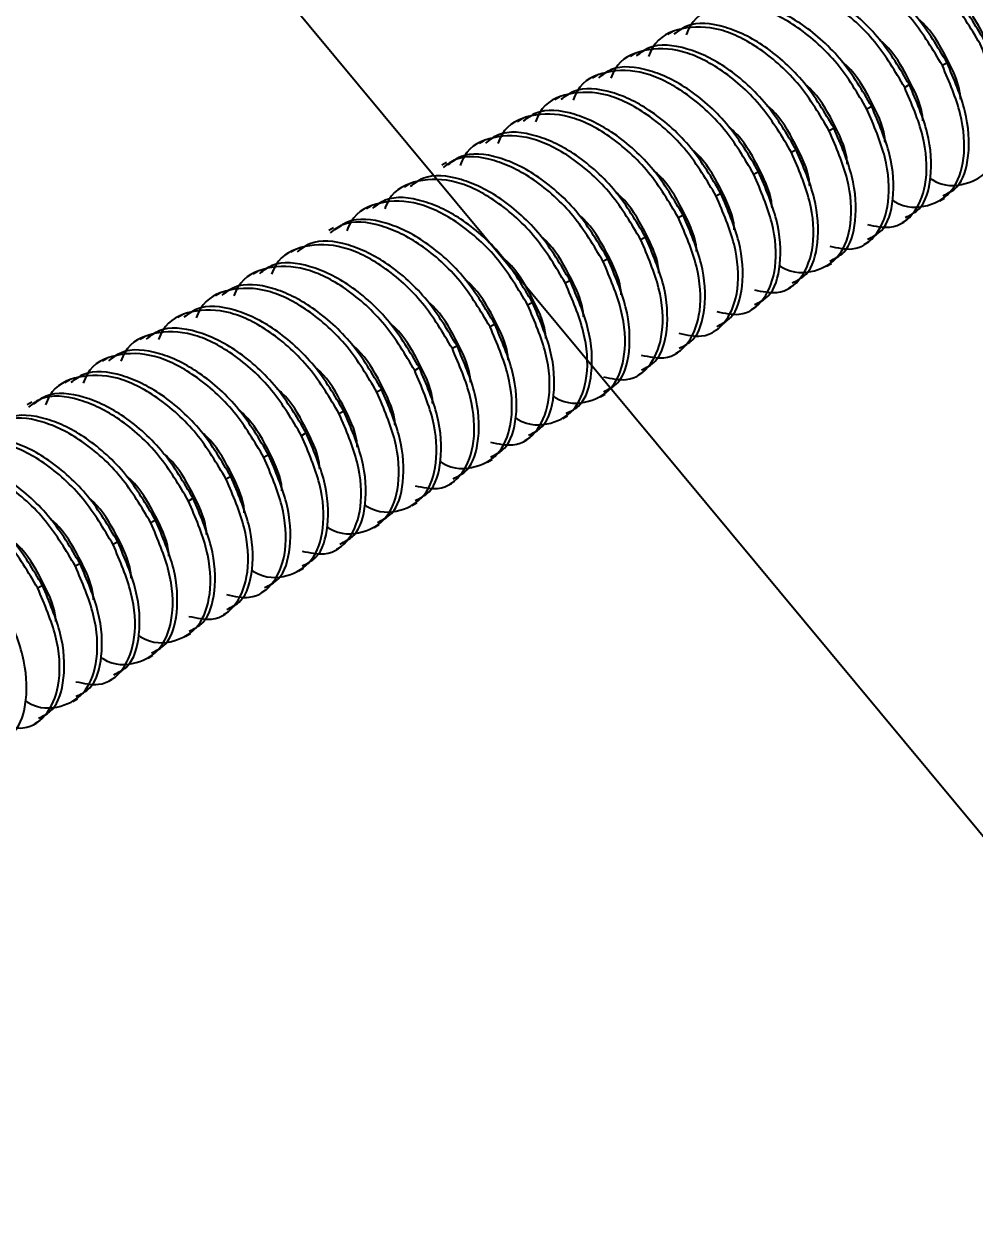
# Model space of a CAD drawing. Extents: x 0 to 10.8, y -12.4 to 0.
# Drawn here: x 3.816 to 4.373, y -7.918 to -7.211 of the extents above; entities that cross this region are included whole.
import ezdxf
from ezdxf import colors
from ezdxf.entities.mleader import LeaderData, LeaderLine
from ezdxf.math import Vec2, Vec3

# ---------------------------------------------------------------- set-up
doc = ezdxf.new("R2010")
doc.units = 0
doc.header["$LTSCALE"] = 0.5
doc.header["$MEASUREMENT"] = 0
doc.layers.add('FAB DWG', color=221, linetype='CONTINUOUS')
doc.layers.add('Hardware', color=242, linetype='CONTINUOUS')
doc.styles.get("Standard").update_dxf_attribs({"font": 'arial.ttf'})

msp = doc.modelspace()

# ---------------------------------------------------------------- linework, layer by layer
at = {"layer": 'Hardware', "linetype": 'Continuous', "lineweight": 25, "transparency": 16777216}
for p, q in [((4.19624, -7.21524), (4.19348, -7.21683)), ((4.17415, -7.22799), (4.17138, -7.22959)), ((4.35715, -7.23339), (4.35439, -7.23499)), ((4.15205, -7.24075), (4.14929, -7.24235)), ((4.33505, -7.24615), (4.33229, -7.24774)), ((4.12995, -7.25351), (4.12719, -7.2551)), ((4.31295, -7.25891), (4.31019, -7.2605)), ((4.10785, -7.26626), (4.10509, -7.26786)), ((4.29086, -7.27166), (4.28809, -7.27326)), ((4.08576, -7.27902), (4.083, -7.28061)), ((4.26876, -7.28442), (4.266, -7.28601)), ((4.06366, -7.29178), (4.0609, -7.29337)), ((4.24666, -7.29717), (4.2439, -7.29877)), ((4.04156, -7.30453), (4.0388, -7.30613)), ((4.22457, -7.30993), (4.2218, -7.31153)), ((4.35281, -7.31422), (4.35558, -7.31262)), ((4.01947, -7.31729), (4.0167, -7.31888)), ((4.20247, -7.32269), (4.19971, -7.32428)), ((3.99737, -7.33005), (3.99461, -7.33164)), ((4.33072, -7.32697), (4.33348, -7.32538)), ((4.18037, -7.33544), (4.17761, -7.33704)), ((3.97527, -7.3428), (3.97251, -7.3444)), ((4.30862, -7.33973), (4.31138, -7.33814)), ((4.15827, -7.3482), (4.15551, -7.34979)), ((4.28652, -7.35249), (4.28929, -7.35089)), ((3.95318, -7.35556), (3.95041, -7.35715)), ((4.13618, -7.36096), (4.13342, -7.36255)), ((4.26443, -7.36524), (4.26719, -7.36365)), ((3.93108, -7.36831), (3.92832, -7.36991)), ((4.11408, -7.37371), (4.11132, -7.37531)), ((4.24233, -7.378), (4.24509, -7.37641)), ((3.90898, -7.38107), (3.90622, -7.38267)), ((4.09198, -7.38647), (4.08922, -7.38806)), ((3.88688, -7.39383), (3.88412, -7.39542)), ((4.22023, -7.39076), (4.22299, -7.38916)), ((4.06989, -7.39923), (4.06712, -7.40082)), ((3.86479, -7.40658), (3.86202, -7.40818)), ((4.19813, -7.40351), (4.2009, -7.40192)), ((4.04779, -7.41198), (4.04503, -7.41358)), ((4.17604, -7.41627), (4.1788, -7.41467)), ((3.84269, -7.41934), (3.83993, -7.42093)), ((4.02569, -7.42474), (4.02293, -7.42633)), ((4.15394, -7.42903), (4.1567, -7.42743)), ((3.82059, -7.4321), (3.81783, -7.43369)), ((4.00359, -7.4375), (4.00083, -7.43909)), ((4.13184, -7.44178), (4.13461, -7.44019)), ((3.9815, -7.45025), (3.97874, -7.45185)), ((4.10975, -7.45454), (4.11251, -7.45294)), ((3.9594, -7.46301), (3.95664, -7.4646)), ((4.08765, -7.46729), (4.09041, -7.4657)), ((3.9373, -7.47576), (3.93454, -7.47736)), ((4.06555, -7.48005), (4.06831, -7.47846)), ((3.91521, -7.48852), (3.91244, -7.49012)), ((4.04346, -7.49281), (4.04622, -7.49121)), ((3.89311, -7.50128), (3.89035, -7.50287)), ((4.02136, -7.50556), (4.02412, -7.50397)), ((3.87101, -7.51403), (3.86825, -7.51563)), ((3.99926, -7.51832), (4.00202, -7.51673)), ((3.84892, -7.52679), (3.84615, -7.52838)), ((3.97716, -7.53108), (3.97993, -7.52948)), ((3.82682, -7.53955), (3.82406, -7.54114)), ((3.95507, -7.54383), (3.95783, -7.54224)), ((3.93297, -7.55659), (3.93573, -7.55499)), ((3.91087, -7.56935), (3.91363, -7.56775)), ((3.88878, -7.5821), (3.89154, -7.58051)), ((3.86668, -7.59486), (3.86944, -7.59326)), ((3.84458, -7.60761), (3.84734, -7.60602)), ((3.82248, -7.62037), (3.82525, -7.61878))]:
    msp.add_line(p, q, dxfattribs=at)
for points, knots in [([(4.37925, -7.22064), (4.37378, -7.21144), (4.36271, -7.19282), (4.3391, -7.17153), (4.31503, -7.15992), (4.29569, -7.15785), (4.28783, -7.16377), (4.28544, -7.16557)], [0, 0, 0, 0, 0.223495, 0.452871, 0.673155, 0.900537, 1, 1, 1, 1]), ([(4.37648, -7.22223), (4.37101, -7.21303), (4.35992, -7.19438), (4.33643, -7.17326), (4.31193, -7.16102), (4.2897, -7.16088), (4.27501, -7.16776), (4.27128, -7.17678), (4.27051, -7.17864)], [0, 0, 0, 0, 0.188232, 0.381419, 0.566947, 0.758453, 0.94996, 1, 1, 1, 1]), ([(4.35439, -7.23499), (4.34891, -7.22578), (4.33783, -7.20713), (4.31434, -7.18602), (4.28983, -7.17378), (4.2676, -7.17364), (4.25291, -7.18052), (4.24918, -7.18953), (4.24841, -7.1914)], [0, 0, 0, 0, 0.188232, 0.381419, 0.566947, 0.758453, 0.94996, 1, 1, 1, 1]), ([(4.35715, -7.23339), (4.35168, -7.2242), (4.34061, -7.20557), (4.31701, -7.18429), (4.29293, -7.17268), (4.27359, -7.17061), (4.26574, -7.17653), (4.26335, -7.17833)], [0, 0, 0, 0, 0.223495, 0.452872, 0.673155, 0.900538, 1, 1, 1, 1]), ([(4.33229, -7.24774), (4.32682, -7.23854), (4.31573, -7.21989), (4.29224, -7.19878), (4.26774, -7.18653), (4.2455, -7.1864), (4.23082, -7.19327), (4.22709, -7.20229), (4.22631, -7.20416)], [0, 0, 0, 0, 0.188232, 0.381419, 0.566947, 0.758453, 0.94996, 1, 1, 1, 1]), ([(4.33505, -7.24615), (4.32959, -7.23696), (4.31851, -7.21833), (4.29491, -7.19705), (4.27083, -7.18543), (4.25149, -7.18337), (4.24364, -7.18928), (4.24125, -7.19108)], [0, 0, 0, 0, 0.223495, 0.452872, 0.673155, 0.900538, 1, 1, 1, 1]), ([(4.3871, -7.24183), (4.38701, -7.24057), (4.3865, -7.23307), (4.37891, -7.21692), (4.36981, -7.20127), (4.36297, -7.19539), (4.36194, -7.1945)], [0, 0, 0, 0, 0.085019, 0.505219, 0.925416, 1, 1, 1, 1]), ([(4.31019, -7.2605), (4.30472, -7.2513), (4.29363, -7.23265), (4.27014, -7.21153), (4.24564, -7.19929), (4.2234, -7.19915), (4.20872, -7.20603), (4.20499, -7.21504), (4.20422, -7.21691)], [0, 0, 0, 0, 0.188232, 0.381419, 0.566947, 0.758453, 0.94996, 1, 1, 1, 1]), ([(4.31295, -7.25891), (4.30749, -7.24971), (4.29642, -7.23109), (4.27281, -7.2098), (4.24873, -7.19819), (4.2294, -7.19612), (4.22154, -7.20204), (4.21915, -7.20384)], [0, 0, 0, 0, 0.223495, 0.452871, 0.673155, 0.900537, 1, 1, 1, 1]), ([(4.29086, -7.27166), (4.28539, -7.26247), (4.27432, -7.24384), (4.25072, -7.22256), (4.22664, -7.21095), (4.2073, -7.20888), (4.19944, -7.2148), (4.19705, -7.2166)], [0, 0, 0, 0, 0.223495, 0.452872, 0.673155, 0.900538, 1, 1, 1, 1]), ([(4.365, -7.25459), (4.36491, -7.25333), (4.3644, -7.24583), (4.35681, -7.22967), (4.34772, -7.21403), (4.34088, -7.20815), (4.33985, -7.20726)], [0, 0, 0, 0, 0.085019, 0.505219, 0.925416, 1, 1, 1, 1]), ([(4.28809, -7.27326), (4.28262, -7.26405), (4.27153, -7.2454), (4.24805, -7.22429), (4.22354, -7.21205), (4.20131, -7.21191), (4.18662, -7.21878), (4.18289, -7.2278), (4.18212, -7.22967)], [0, 0, 0, 0, 0.188232, 0.381419, 0.566947, 0.758453, 0.94996, 1, 1, 1, 1]), ([(4.26876, -7.28442), (4.2633, -7.27523), (4.25222, -7.2566), (4.22862, -7.23532), (4.20454, -7.2237), (4.1852, -7.22164), (4.17735, -7.22755), (4.17496, -7.22935)], [0, 0, 0, 0, 0.223495, 0.452872, 0.673155, 0.900538, 1, 1, 1, 1]), ([(4.3429, -7.26734), (4.34282, -7.26608), (4.3423, -7.25858), (4.33472, -7.24243), (4.32562, -7.22679), (4.31878, -7.2209), (4.31775, -7.22002)], [0, 0, 0, 0, 0.085019, 0.505219, 0.925416, 1, 1, 1, 1]), ([(4.34719, -7.30111), (4.34757, -7.30135), (4.35513, -7.30613), (4.36866, -7.30535), (4.38332, -7.29693), (4.39036, -7.27727), (4.38878, -7.25108), (4.38055, -7.23176), (4.37648, -7.22223)], [0, 0, 0, 0, 0.010571, 0.210034, 0.409497, 0.602734, 0.803946, 1, 1, 1, 1]), ([(4.266, -7.28601), (4.26053, -7.27681), (4.24944, -7.25816), (4.22595, -7.23705), (4.20144, -7.2248), (4.17921, -7.22466), (4.16452, -7.23154), (4.16079, -7.24056), (4.16002, -7.24243)], [0, 0, 0, 0, 0.188232, 0.381419, 0.566947, 0.758453, 0.94996, 1, 1, 1, 1]), ([(4.2439, -7.29877), (4.23843, -7.28957), (4.22734, -7.27092), (4.20385, -7.2498), (4.17935, -7.23756), (4.15711, -7.23742), (4.14243, -7.2443), (4.1387, -7.25331), (4.13792, -7.25518)], [0, 0, 0, 0, 0.188232, 0.381419, 0.566947, 0.758453, 0.94996, 1, 1, 1, 1]), ([(4.24666, -7.29717), (4.2412, -7.28798), (4.23012, -7.26936), (4.20652, -7.24807), (4.18244, -7.23646), (4.16311, -7.23439), (4.15525, -7.24031), (4.15286, -7.24211)], [0, 0, 0, 0, 0.223495, 0.452871, 0.673155, 0.900537, 1, 1, 1, 1]), ([(4.32081, -7.2801), (4.32072, -7.27884), (4.32021, -7.27134), (4.31262, -7.25519), (4.30352, -7.23954), (4.29668, -7.23366), (4.29565, -7.23277)], [0, 0, 0, 0, 0.085019, 0.505219, 0.925416, 1, 1, 1, 1]), ([(4.32509, -7.31387), (4.32547, -7.31411), (4.33304, -7.31888), (4.34656, -7.31811), (4.36122, -7.30969), (4.36826, -7.29003), (4.36668, -7.26384), (4.35845, -7.24452), (4.35439, -7.23499)], [0, 0, 0, 0, 0.010571, 0.210034, 0.409497, 0.602734, 0.803946, 1, 1, 1, 1]), ([(4.35477, -7.31126), (4.35767, -7.30985), (4.36556, -7.30601), (4.37084, -7.28816), (4.36949, -7.26231), (4.36123, -7.24295), (4.35715, -7.23339)], [0, 0, 0, 0, 0.1596846, 0.4346705, 0.7210048, 1, 1, 1, 1]), ([(4.29871, -7.29286), (4.29862, -7.29159), (4.29811, -7.2841), (4.29052, -7.26794), (4.28143, -7.2523), (4.27459, -7.24642), (4.27355, -7.24553)], [0, 0, 0, 0, 0.085019, 0.505219, 0.925416, 1, 1, 1, 1]), ([(4.2218, -7.31153), (4.21633, -7.30232), (4.20524, -7.28367), (4.18175, -7.26256), (4.15725, -7.25031), (4.13502, -7.25018), (4.12033, -7.25705), (4.1166, -7.26607), (4.11583, -7.26794)], [0, 0, 0, 0, 0.188232, 0.381419, 0.566947, 0.758453, 0.94996, 1, 1, 1, 1]), ([(4.22457, -7.30993), (4.2191, -7.30074), (4.20803, -7.28211), (4.18442, -7.26083), (4.16035, -7.24921), (4.14101, -7.24715), (4.13315, -7.25307), (4.13076, -7.25487)], [0, 0, 0, 0, 0.223495, 0.452872, 0.673155, 0.900538, 1, 1, 1, 1]), ([(4.31046, -7.32808), (4.31503, -7.32906), (4.32637, -7.33148), (4.33903, -7.32199), (4.34619, -7.30291), (4.34458, -7.27656), (4.33635, -7.25727), (4.33229, -7.24774)], [0, 0, 0, 0, 0.145788, 0.361473, 0.570426, 0.788001, 1, 1, 1, 1]), ([(4.33267, -7.32402), (4.33557, -7.32261), (4.34346, -7.31876), (4.34874, -7.30092), (4.34739, -7.27507), (4.33913, -7.2557), (4.33505, -7.24615)], [0, 0, 0, 0, 0.1596846, 0.4346705, 0.7210048, 1, 1, 1, 1]), ([(4.27661, -7.30561), (4.27653, -7.30435), (4.27601, -7.29685), (4.26842, -7.2807), (4.25933, -7.26506), (4.25249, -7.25917), (4.25146, -7.25829)], [0, 0, 0, 0, 0.085019, 0.505219, 0.925416, 1, 1, 1, 1]), ([(4.31057, -7.33678), (4.31347, -7.33536), (4.32136, -7.33152), (4.32664, -7.31367), (4.32529, -7.28782), (4.31703, -7.26846), (4.31295, -7.25891)], [0, 0, 0, 0, 0.159684, 0.434671, 0.721005, 1, 1, 1, 1]), ([(4.19971, -7.32428), (4.19423, -7.31508), (4.18315, -7.29643), (4.15966, -7.27532), (4.13515, -7.26307), (4.11292, -7.26293), (4.09823, -7.26981), (4.0945, -7.27883), (4.09373, -7.28069)], [0, 0, 0, 0, 0.188232, 0.381419, 0.566947, 0.758453, 0.94996, 1, 1, 1, 1]), ([(4.20247, -7.32269), (4.197, -7.3135), (4.18593, -7.29487), (4.16233, -7.27358), (4.13825, -7.26197), (4.11891, -7.2599), (4.11106, -7.26582), (4.10867, -7.26762)], [0, 0, 0, 0, 0.223495, 0.452872, 0.673155, 0.900538, 1, 1, 1, 1]), ([(4.28836, -7.34084), (4.29293, -7.34181), (4.30427, -7.34423), (4.31693, -7.33474), (4.32409, -7.31567), (4.32248, -7.28932), (4.31425, -7.27002), (4.31019, -7.2605)], [0, 0, 0, 0, 0.145788, 0.361473, 0.570426, 0.788001, 1, 1, 1, 1]), ([(4.18037, -7.33544), (4.17491, -7.32625), (4.16383, -7.30762), (4.14023, -7.28634), (4.11615, -7.27473), (4.09681, -7.27266), (4.08896, -7.27858), (4.08657, -7.28038)], [0, 0, 0, 0, 0.223495, 0.452871, 0.673155, 0.900537, 1, 1, 1, 1]), ([(4.25451, -7.31837), (4.25443, -7.31711), (4.25391, -7.30961), (4.24633, -7.29346), (4.23723, -7.27781), (4.23039, -7.27193), (4.22936, -7.27104)], [0, 0, 0, 0, 0.085019, 0.505219, 0.925416, 1, 1, 1, 1]), ([(4.2588, -7.35214), (4.25918, -7.35238), (4.26675, -7.35715), (4.28027, -7.35638), (4.29493, -7.34796), (4.30197, -7.3283), (4.30039, -7.30211), (4.29216, -7.28279), (4.28809, -7.27326)], [0, 0, 0, 0, 0.010571, 0.210034, 0.409497, 0.602734, 0.803946, 1, 1, 1, 1]), ([(4.28848, -7.34953), (4.29137, -7.34812), (4.29927, -7.34427), (4.30455, -7.32643), (4.3032, -7.30058), (4.29493, -7.28122), (4.29086, -7.27166)], [0, 0, 0, 0, 0.1596846, 0.4346705, 0.7210048, 1, 1, 1, 1]), ([(4.17761, -7.33704), (4.17214, -7.32783), (4.16105, -7.30919), (4.13756, -7.28807), (4.11306, -7.27583), (4.09082, -7.27569), (4.07614, -7.28257), (4.07241, -7.29158), (4.07163, -7.29345)], [0, 0, 0, 0, 0.188232, 0.381419, 0.566947, 0.758453, 0.94996, 1, 1, 1, 1]), ([(4.15551, -7.34979), (4.15005, -7.3406), (4.13897, -7.32198), (4.11537, -7.30069), (4.09129, -7.28908), (4.07195, -7.28701), (4.0641, -7.29293), (4.06171, -7.29473)], [0, 0, 0, 0, 0.223495, 0.452871, 0.673155, 0.900537, 1, 1, 1, 1]), ([(4.15827, -7.3482), (4.15281, -7.33901), (4.14174, -7.32038), (4.11813, -7.2991), (4.09406, -7.28748), (4.07472, -7.28542), (4.06686, -7.29133), (4.06447, -7.29314)], [0, 0, 0, 0, 0.223495, 0.452872, 0.673155, 0.900538, 1, 1, 1, 1]), ([(4.23242, -7.33113), (4.23233, -7.32986), (4.23182, -7.32236), (4.22423, -7.30621), (4.21513, -7.29057), (4.20829, -7.28469), (4.20726, -7.2838)], [0, 0, 0, 0, 0.085019, 0.505219, 0.925416, 1, 1, 1, 1]), ([(4.24417, -7.36635), (4.24874, -7.36733), (4.26008, -7.36975), (4.27274, -7.36026), (4.2799, -7.34118), (4.27829, -7.31483), (4.27006, -7.29554), (4.266, -7.28601)], [0, 0, 0, 0, 0.145788, 0.361473, 0.570426, 0.788001, 1, 1, 1, 1]), ([(4.26638, -7.36229), (4.26928, -7.36088), (4.27717, -7.35703), (4.28245, -7.33919), (4.2811, -7.31333), (4.27284, -7.29397), (4.26876, -7.28442)], [0, 0, 0, 0, 0.1596846, 0.4346705, 0.7210048, 1, 1, 1, 1]), ([(4.13342, -7.36255), (4.12794, -7.35335), (4.11685, -7.3347), (4.09337, -7.31358), (4.06886, -7.30134), (4.04663, -7.3012), (4.03194, -7.30808), (4.02821, -7.3171), (4.02744, -7.31896)], [0, 0, 0, 0, 0.188232, 0.381419, 0.566947, 0.758453, 0.94996, 1, 1, 1, 1]), ([(4.13618, -7.36096), (4.13071, -7.35176), (4.11964, -7.33314), (4.09604, -7.31185), (4.07196, -7.30024), (4.05262, -7.29817), (4.04476, -7.30409), (4.04237, -7.30589)], [0, 0, 0, 0, 0.223495, 0.452872, 0.673155, 0.900538, 1, 1, 1, 1]), ([(4.21032, -7.34388), (4.21023, -7.34262), (4.20972, -7.33512), (4.20213, -7.31897), (4.19304, -7.30332), (4.1862, -7.29744), (4.18517, -7.29656)], [0, 0, 0, 0, 0.085019, 0.505219, 0.925416, 1, 1, 1, 1]), ([(4.22207, -7.37911), (4.22664, -7.38008), (4.23798, -7.3825), (4.25064, -7.37301), (4.2578, -7.35393), (4.25619, -7.32759), (4.24796, -7.30829), (4.2439, -7.29877)], [0, 0, 0, 0, 0.145788, 0.361473, 0.570426, 0.788001, 1, 1, 1, 1]), ([(4.24428, -7.37505), (4.24718, -7.37363), (4.25507, -7.36979), (4.26035, -7.35194), (4.259, -7.32609), (4.25074, -7.30673), (4.24666, -7.29717)], [0, 0, 0, 0, 0.159684, 0.434671, 0.721005, 1, 1, 1, 1]), ([(4.18822, -7.35664), (4.18814, -7.35538), (4.18762, -7.34788), (4.18004, -7.33172), (4.17094, -7.31608), (4.1641, -7.3102), (4.16307, -7.30931)], [0, 0, 0, 0, 0.085019, 0.505219, 0.925416, 1, 1, 1, 1]), ([(4.11132, -7.37531), (4.10585, -7.3661), (4.09476, -7.34745), (4.07127, -7.32634), (4.04677, -7.3141), (4.02453, -7.31396), (4.00985, -7.32084), (4.00611, -7.32985), (4.00534, -7.33172)], [0, 0, 0, 0, 0.188232, 0.381419, 0.566947, 0.758453, 0.94996, 1, 1, 1, 1]), ([(4.11408, -7.37371), (4.10862, -7.36452), (4.09754, -7.34589), (4.07394, -7.32461), (4.04986, -7.313), (4.03052, -7.31093), (4.02267, -7.31685), (4.02028, -7.31865)], [0, 0, 0, 0, 0.223495, 0.452871, 0.673155, 0.900537, 1, 1, 1, 1]), ([(4.19997, -7.39186), (4.20455, -7.39284), (4.21588, -7.39526), (4.22855, -7.38577), (4.2357, -7.36669), (4.23409, -7.34034), (4.22586, -7.32105), (4.2218, -7.31153)], [0, 0, 0, 0, 0.145789, 0.361473, 0.570426, 0.788001, 1, 1, 1, 1]), ([(4.22218, -7.3878), (4.22508, -7.38639), (4.23297, -7.38254), (4.23826, -7.3647), (4.23691, -7.33885), (4.22864, -7.31949), (4.22457, -7.30993)], [0, 0, 0, 0, 0.1596846, 0.4346705, 0.7210048, 1, 1, 1, 1]), ([(4.16613, -7.36939), (4.16604, -7.36813), (4.16553, -7.36063), (4.15794, -7.34448), (4.14884, -7.32884), (4.142, -7.32296), (4.14097, -7.32207)], [0, 0, 0, 0, 0.085019, 0.505219, 0.925416, 1, 1, 1, 1]), ([(4.20009, -7.40056), (4.20299, -7.39915), (4.21088, -7.3953), (4.21616, -7.37746), (4.21481, -7.3516), (4.20655, -7.33224), (4.20247, -7.32269)], [0, 0, 0, 0, 0.1596846, 0.4346705, 0.7210048, 1, 1, 1, 1]), ([(4.08922, -7.38806), (4.08376, -7.37887), (4.07268, -7.36024), (4.04908, -7.33896), (4.025, -7.32735), (4.00566, -7.32528), (3.99781, -7.3312), (3.99542, -7.333)], [0, 0, 0, 0, 0.223495, 0.452871, 0.673155, 0.900537, 1, 1, 1, 1]), ([(4.09198, -7.38647), (4.08652, -7.37728), (4.07545, -7.35865), (4.05184, -7.33737), (4.02776, -7.32575), (4.00843, -7.32369), (4.00057, -7.3296), (3.99818, -7.3314)], [0, 0, 0, 0, 0.223495, 0.452872, 0.673155, 0.900538, 1, 1, 1, 1]), ([(4.17787, -7.40462), (4.18245, -7.40559), (4.19379, -7.40801), (4.20645, -7.39853), (4.21361, -7.37945), (4.212, -7.3531), (4.20377, -7.3338), (4.19971, -7.32428)], [0, 0, 0, 0, 0.145788, 0.361473, 0.570426, 0.788001, 1, 1, 1, 1]), ([(4.06989, -7.39923), (4.06442, -7.39003), (4.05335, -7.37141), (4.02974, -7.35012), (4.00567, -7.33851), (3.98633, -7.33644), (3.97847, -7.34236), (3.97608, -7.34416)], [0, 0, 0, 0, 0.223495, 0.452872, 0.673155, 0.900538, 1, 1, 1, 1]), ([(4.14403, -7.38215), (4.14394, -7.38089), (4.14343, -7.37339), (4.13584, -7.35724), (4.12675, -7.34159), (4.11991, -7.33571), (4.11888, -7.33483)], [0, 0, 0, 0, 0.085019, 0.505219, 0.925416, 1, 1, 1, 1]), ([(4.15578, -7.41737), (4.16035, -7.41835), (4.17169, -7.42077), (4.18435, -7.41128), (4.19151, -7.3922), (4.1899, -7.36586), (4.18167, -7.34656), (4.17761, -7.33704)], [0, 0, 0, 0, 0.145788, 0.361473, 0.570426, 0.788001, 1, 1, 1, 1]), ([(4.17799, -7.41332), (4.18089, -7.4119), (4.18878, -7.40806), (4.19406, -7.39021), (4.19271, -7.36436), (4.18445, -7.345), (4.18037, -7.33544)], [0, 0, 0, 0, 0.159684, 0.434671, 0.721005, 1, 1, 1, 1]), ([(4.06712, -7.40082), (4.06165, -7.39162), (4.05056, -7.37297), (4.02707, -7.35185), (4.00257, -7.33961), (3.98034, -7.33947), (3.96565, -7.34635), (3.96192, -7.35536), (3.96115, -7.35723)], [0, 0, 0, 0, 0.188232, 0.381419, 0.566947, 0.758453, 0.94996, 1, 1, 1, 1]), ([(4.04779, -7.41198), (4.04232, -7.40279), (4.03125, -7.38416), (4.00765, -7.36288), (3.98357, -7.35127), (3.96423, -7.3492), (3.95638, -7.35512), (3.95399, -7.35692)], [0, 0, 0, 0, 0.223495, 0.452871, 0.673155, 0.900537, 1, 1, 1, 1]), ([(4.12193, -7.39491), (4.12185, -7.39365), (4.12133, -7.38615), (4.11374, -7.36999), (4.10465, -7.35435), (4.09781, -7.34847), (4.09678, -7.34758)], [0, 0, 0, 0, 0.085019, 0.505219, 0.925416, 1, 1, 1, 1]), ([(4.12622, -7.42868), (4.1266, -7.42892), (4.13416, -7.43369), (4.14769, -7.43292), (4.16235, -7.4245), (4.16939, -7.40483), (4.16781, -7.37864), (4.15957, -7.35933), (4.15551, -7.34979)], [0, 0, 0, 0, 0.010571, 0.210034, 0.409497, 0.602734, 0.803946, 1, 1, 1, 1]), ([(4.15589, -7.42607), (4.15879, -7.42466), (4.16668, -7.42081), (4.17196, -7.40297), (4.17061, -7.37712), (4.16235, -7.35776), (4.15827, -7.3482)], [0, 0, 0, 0, 0.1596846, 0.4346705, 0.7210048, 1, 1, 1, 1]), ([(4.04503, -7.41358), (4.03955, -7.40437), (4.02847, -7.38572), (4.00498, -7.36461), (3.98047, -7.35237), (3.95824, -7.35223), (3.94355, -7.3591), (3.93982, -7.36812), (3.93905, -7.36999)], [0, 0, 0, 0, 0.188232, 0.381419, 0.566947, 0.758453, 0.94996, 1, 1, 1, 1]), ([(4.02293, -7.42633), (4.01746, -7.41713), (4.00637, -7.39848), (3.98288, -7.37737), (3.95838, -7.36512), (3.93614, -7.36498), (3.92146, -7.37186), (3.91773, -7.38088), (3.91695, -7.38275)], [0, 0, 0, 0, 0.188232, 0.381419, 0.566947, 0.758453, 0.94996, 1, 1, 1, 1]), ([(4.02569, -7.42474), (4.02023, -7.41555), (4.00915, -7.39692), (3.98555, -7.37564), (3.96147, -7.36402), (3.94213, -7.36196), (3.93428, -7.36787), (3.93189, -7.36967)], [0, 0, 0, 0, 0.223495, 0.452872, 0.673155, 0.900538, 1, 1, 1, 1]), ([(4.09984, -7.40766), (4.09975, -7.4064), (4.09923, -7.3989), (4.09165, -7.38275), (4.08255, -7.36711), (4.07571, -7.36122), (4.07468, -7.36034)], [0, 0, 0, 0, 0.085019, 0.505219, 0.925416, 1, 1, 1, 1]), ([(4.10412, -7.44143), (4.1045, -7.44167), (4.11206, -7.44645), (4.12559, -7.44567), (4.14025, -7.43725), (4.14729, -7.41759), (4.14571, -7.3914), (4.13748, -7.37208), (4.13342, -7.36255)], [0, 0, 0, 0, 0.010571, 0.210034, 0.409497, 0.602734, 0.803946, 1, 1, 1, 1]), ([(4.1338, -7.43883), (4.13669, -7.43742), (4.14459, -7.43357), (4.14987, -7.41573), (4.14852, -7.38987), (4.14025, -7.37051), (4.13618, -7.36096)], [0, 0, 0, 0, 0.1596846, 0.4346705, 0.7210048, 1, 1, 1, 1]), ([(4.07774, -7.42042), (4.07765, -7.41916), (4.07714, -7.41166), (4.06955, -7.39551), (4.06045, -7.37986), (4.05361, -7.37398), (4.05258, -7.37309)], [0, 0, 0, 0, 0.085019, 0.505219, 0.925416, 1, 1, 1, 1]), ([(4.00083, -7.43909), (3.99536, -7.42989), (3.98427, -7.41124), (3.96078, -7.39012), (3.93628, -7.37788), (3.91405, -7.37774), (3.89936, -7.38462), (3.89563, -7.39363), (3.89486, -7.3955)], [0, 0, 0, 0, 0.188232, 0.381419, 0.566947, 0.758453, 0.94996, 1, 1, 1, 1]), ([(4.00359, -7.4375), (3.99813, -7.4283), (3.98706, -7.40968), (3.96345, -7.38839), (3.93938, -7.37678), (3.92004, -7.37471), (3.91218, -7.38063), (3.90979, -7.38243)], [0, 0, 0, 0, 0.223495, 0.452872, 0.673155, 0.900538, 1, 1, 1, 1]), ([(4.08949, -7.45564), (4.09406, -7.45662), (4.1054, -7.45904), (4.11806, -7.44955), (4.12522, -7.43047), (4.12361, -7.40413), (4.11538, -7.38483), (4.11132, -7.37531)], [0, 0, 0, 0, 0.145788, 0.361473, 0.570426, 0.788001, 1, 1, 1, 1]), ([(4.1117, -7.45158), (4.1146, -7.45017), (4.12249, -7.44633), (4.12777, -7.42848), (4.12642, -7.40263), (4.11816, -7.38327), (4.11408, -7.37371)], [0, 0, 0, 0, 0.159684, 0.434671, 0.721005, 1, 1, 1, 1]), ([(4.05564, -7.43318), (4.05555, -7.43191), (4.05504, -7.42442), (4.04745, -7.40826), (4.03836, -7.39262), (4.03152, -7.38674), (4.03049, -7.38585)], [0, 0, 0, 0, 0.085019, 0.505219, 0.925416, 1, 1, 1, 1]), ([(4.0896, -7.46434), (4.0925, -7.46293), (4.10039, -7.45908), (4.10567, -7.44124), (4.10432, -7.41539), (4.09606, -7.39602), (4.09198, -7.38647)], [0, 0, 0, 0, 0.1596846, 0.4346705, 0.7210048, 1, 1, 1, 1]), ([(3.97874, -7.45185), (3.97326, -7.44264), (3.96217, -7.42399), (3.93869, -7.40288), (3.91418, -7.39063), (3.89195, -7.3905), (3.87726, -7.39737), (3.87353, -7.40639), (3.87276, -7.40826)], [0, 0, 0, 0, 0.188232, 0.381419, 0.566947, 0.758453, 0.94996, 1, 1, 1, 1]), ([(3.9815, -7.45025), (3.97603, -7.44106), (3.96496, -7.42243), (3.94136, -7.40115), (3.91728, -7.38954), (3.89794, -7.38747), (3.89008, -7.39339), (3.88769, -7.39519)], [0, 0, 0, 0, 0.223495, 0.452871, 0.673155, 0.900537, 1, 1, 1, 1]), ([(4.05993, -7.46695), (4.06031, -7.46719), (4.06787, -7.47196), (4.08139, -7.47119), (4.09605, -7.46277), (4.10309, -7.4431), (4.10152, -7.41691), (4.09328, -7.3976), (4.08922, -7.38806)], [0, 0, 0, 0, 0.010571, 0.210034, 0.409497, 0.602734, 0.803946, 1, 1, 1, 1]), ([(3.9594, -7.46301), (3.95394, -7.45382), (3.94286, -7.43519), (3.91926, -7.4139), (3.89518, -7.40229), (3.87584, -7.40022), (3.86799, -7.40614), (3.8656, -7.40794)], [0, 0, 0, 0, 0.223495, 0.452872, 0.673155, 0.900538, 1, 1, 1, 1]), ([(4.03354, -7.44593), (4.03346, -7.44467), (4.03294, -7.43717), (4.02536, -7.42102), (4.01626, -7.40538), (4.00942, -7.39949), (4.00839, -7.39861)], [0, 0, 0, 0, 0.085019, 0.505219, 0.925416, 1, 1, 1, 1]), ([(4.04529, -7.48116), (4.04987, -7.48213), (4.06121, -7.48455), (4.07386, -7.47506), (4.08102, -7.45599), (4.07941, -7.42964), (4.07118, -7.41034), (4.06712, -7.40082)], [0, 0, 0, 0, 0.145788, 0.361473, 0.570426, 0.788001, 1, 1, 1, 1]), ([(4.0675, -7.4771), (4.0704, -7.47568), (4.07829, -7.47184), (4.08358, -7.45399), (4.08223, -7.42814), (4.07396, -7.40878), (4.06989, -7.39923)], [0, 0, 0, 0, 0.1596846, 0.4346705, 0.7210048, 1, 1, 1, 1]), ([(3.95664, -7.4646), (3.95117, -7.4554), (3.94008, -7.43675), (3.91659, -7.41564), (3.89209, -7.40339), (3.86985, -7.40325), (3.85517, -7.41013), (3.85144, -7.41915), (3.85066, -7.42101)], [0, 0, 0, 0, 0.188232, 0.381419, 0.566947, 0.758453, 0.94996, 1, 1, 1, 1]), ([(3.9373, -7.47576), (3.93184, -7.46657), (3.92077, -7.44794), (3.89716, -7.42666), (3.87308, -7.41505), (3.85375, -7.41298), (3.84589, -7.4189), (3.8435, -7.4207)], [0, 0, 0, 0, 0.223495, 0.452872, 0.673155, 0.900538, 1, 1, 1, 1]), ([(4.01145, -7.45869), (4.01136, -7.45743), (4.01085, -7.44993), (4.00326, -7.43378), (3.99416, -7.41813), (3.98732, -7.41225), (3.98629, -7.41136)], [0, 0, 0, 0, 0.085019, 0.505219, 0.925416, 1, 1, 1, 1]), ([(4.01573, -7.49246), (4.01612, -7.4927), (4.02368, -7.49747), (4.0372, -7.4967), (4.05186, -7.48828), (4.0589, -7.46862), (4.05732, -7.44243), (4.04909, -7.42311), (4.04503, -7.41358)], [0, 0, 0, 0, 0.010571, 0.210034, 0.409497, 0.602734, 0.803946, 1, 1, 1, 1]), ([(4.04541, -7.48985), (4.04831, -7.48844), (4.0562, -7.48459), (4.06148, -7.46675), (4.06013, -7.4409), (4.05187, -7.42154), (4.04779, -7.41198)], [0, 0, 0, 0, 0.159684, 0.43467, 0.721005, 1, 1, 1, 1]), ([(3.93454, -7.47736), (3.92907, -7.46816), (3.91798, -7.44951), (3.89449, -7.42839), (3.86999, -7.41615), (3.84775, -7.41601), (3.83307, -7.42289), (3.82934, -7.4319), (3.82857, -7.43377)], [0, 0, 0, 0, 0.188232, 0.381419, 0.566947, 0.758453, 0.94996, 1, 1, 1, 1]), ([(3.91244, -7.49012), (3.90698, -7.48092), (3.89591, -7.4623), (3.8723, -7.44101), (3.84823, -7.4294), (3.82889, -7.42733), (3.82103, -7.43325), (3.81864, -7.43505)], [0, 0, 0, 0, 0.223495, 0.452872, 0.673155, 0.900538, 1, 1, 1, 1]), ([(3.91521, -7.48852), (3.90974, -7.47933), (3.89867, -7.4607), (3.87507, -7.43942), (3.85099, -7.4278), (3.83165, -7.42574), (3.82379, -7.43165), (3.8214, -7.43346)], [0, 0, 0, 0, 0.223495, 0.452872, 0.673155, 0.900538, 1, 1, 1, 1]), ([(3.98935, -7.47145), (3.98926, -7.47018), (3.98875, -7.46269), (3.98116, -7.44653), (3.97207, -7.43089), (3.96523, -7.42501), (3.9642, -7.42412)], [0, 0, 0, 0, 0.085019, 0.505219, 0.925416, 1, 1, 1, 1]), ([(3.99364, -7.50522), (3.99402, -7.50546), (4.00158, -7.51023), (4.0151, -7.50946), (4.02976, -7.50103), (4.0368, -7.48137), (4.03522, -7.45518), (4.02699, -7.43587), (4.02293, -7.42633)], [0, 0, 0, 0, 0.010571, 0.210034, 0.409497, 0.602734, 0.803946, 1, 1, 1, 1]), ([(4.02331, -7.50261), (4.02621, -7.5012), (4.0341, -7.49735), (4.03938, -7.47951), (4.03803, -7.45366), (4.02977, -7.43429), (4.02569, -7.42474)], [0, 0, 0, 0, 0.1596846, 0.4346705, 0.7210048, 1, 1, 1, 1]), ([(3.89035, -7.50287), (3.88488, -7.49368), (3.87381, -7.47505), (3.85021, -7.45377), (3.82613, -7.44216), (3.80679, -7.44009), (3.79893, -7.44601), (3.79654, -7.44781)], [0, 0, 0, 0, 0.223495, 0.452871, 0.673155, 0.900537, 1, 1, 1, 1]), ([(3.89311, -7.50128), (3.88764, -7.49208), (3.87657, -7.47346), (3.85297, -7.45217), (3.82889, -7.44056), (3.80955, -7.43849), (3.8017, -7.44441), (3.79931, -7.44621)], [0, 0, 0, 0, 0.223495, 0.452872, 0.673155, 0.900538, 1, 1, 1, 1]), ([(3.96725, -7.4842), (3.96717, -7.48294), (3.96665, -7.47544), (3.95907, -7.45929), (3.94997, -7.44364), (3.94313, -7.43776), (3.9421, -7.43688)], [0, 0, 0, 0, 0.085019, 0.505219, 0.925416, 1, 1, 1, 1]), ([(3.979, -7.51943), (3.98357, -7.5204), (3.99491, -7.52282), (4.00757, -7.51333), (4.01473, -7.49425), (4.01312, -7.46791), (4.00489, -7.44861), (4.00083, -7.43909)], [0, 0, 0, 0, 0.145788, 0.361473, 0.570426, 0.788001, 1, 1, 1, 1]), ([(4.00121, -7.51537), (4.00411, -7.51395), (4.012, -7.51011), (4.01729, -7.49226), (4.01594, -7.46641), (4.00767, -7.44705), (4.00359, -7.4375)], [0, 0, 0, 0, 0.1596846, 0.4346705, 0.7210048, 1, 1, 1, 1]), ([(3.94516, -7.49696), (3.94507, -7.4957), (3.94455, -7.4882), (3.93697, -7.47204), (3.92787, -7.4564), (3.92103, -7.45052), (3.92, -7.44963)], [0, 0, 0, 0, 0.085019, 0.505219, 0.925416, 1, 1, 1, 1]), ([(3.97912, -7.52812), (3.98201, -7.52671), (3.98991, -7.52286), (3.99519, -7.50502), (3.99384, -7.47917), (3.98558, -7.45981), (3.9815, -7.45025)], [0, 0, 0, 0, 0.159684, 0.43467, 0.721005, 1, 1, 1, 1]), ([(3.86825, -7.51563), (3.86279, -7.50644), (3.85171, -7.48781), (3.82811, -7.46652), (3.80403, -7.45491), (3.78469, -7.45284), (3.77684, -7.45876), (3.77445, -7.46056)], [0, 0, 0, 0, 0.223495, 0.452872, 0.673155, 0.900538, 1, 1, 1, 1]), ([(3.87101, -7.51403), (3.86555, -7.50484), (3.85447, -7.48621), (3.83087, -7.46493), (3.80679, -7.45332), (3.78745, -7.45125), (3.7796, -7.45717), (3.77721, -7.45897)], [0, 0, 0, 0, 0.223495, 0.452872, 0.673155, 0.900538, 1, 1, 1, 1]), ([(3.94944, -7.53073), (3.94982, -7.53097), (3.95739, -7.53574), (3.97091, -7.53497), (3.98557, -7.52655), (3.99261, -7.50689), (3.99103, -7.4807), (3.9828, -7.46138), (3.97874, -7.45185)], [0, 0, 0, 0, 0.010571, 0.210034, 0.409497, 0.602734, 0.803946, 1, 1, 1, 1]), ([(3.84892, -7.52679), (3.84345, -7.5176), (3.83238, -7.49897), (3.80877, -7.47769), (3.7847, -7.46607), (3.76536, -7.46401), (3.7575, -7.46992), (3.75511, -7.47172)], [0, 0, 0, 0, 0.223495, 0.452872, 0.673155, 0.900538, 1, 1, 1, 1]), ([(3.92306, -7.50972), (3.92297, -7.50845), (3.92246, -7.50095), (3.91487, -7.4848), (3.90577, -7.46916), (3.89894, -7.46328), (3.8979, -7.46239)], [0, 0, 0, 0, 0.085019, 0.505218, 0.925416, 1, 1, 1, 1]), ([(3.93481, -7.54494), (3.93938, -7.54591), (3.95072, -7.54834), (3.96338, -7.53885), (3.97054, -7.51977), (3.96893, -7.49342), (3.9607, -7.47412), (3.95664, -7.4646)], [0, 0, 0, 0, 0.145789, 0.361473, 0.570426, 0.788001, 1, 1, 1, 1]), ([(3.95702, -7.54088), (3.95992, -7.53947), (3.96781, -7.53562), (3.97309, -7.51778), (3.97174, -7.49192), (3.96348, -7.47256), (3.9594, -7.46301)], [0, 0, 0, 0, 0.1596846, 0.4346705, 0.7210048, 1, 1, 1, 1]), ([(3.84615, -7.52838), (3.84068, -7.51918), (3.82959, -7.50053), (3.8061, -7.47942), (3.7816, -7.46717), (3.75937, -7.46704), (3.74468, -7.47391), (3.74095, -7.48293), (3.74018, -7.4848)], [0, 0, 0, 0, 0.188232, 0.381419, 0.566947, 0.758453, 0.94996, 1, 1, 1, 1]), ([(3.82682, -7.53955), (3.82135, -7.53035), (3.81028, -7.51173), (3.78668, -7.49044), (3.7626, -7.47883), (3.74326, -7.47676), (3.73541, -7.48268), (3.73301, -7.48448)], [0, 0, 0, 0, 0.223495, 0.452872, 0.673155, 0.900538, 1, 1, 1, 1]), ([(3.90096, -7.52247), (3.90087, -7.52121), (3.90036, -7.51371), (3.89277, -7.49756), (3.88368, -7.48191), (3.87684, -7.47603), (3.87581, -7.47515)], [0, 0, 0, 0, 0.085019, 0.505219, 0.925416, 1, 1, 1, 1]), ([(3.91271, -7.55769), (3.91728, -7.55867), (3.92862, -7.56109), (3.94128, -7.5516), (3.94844, -7.53252), (3.94683, -7.50618), (3.9386, -7.48688), (3.93454, -7.47736)], [0, 0, 0, 0, 0.145788, 0.361473, 0.570426, 0.788001, 1, 1, 1, 1]), ([(3.93492, -7.55364), (3.93782, -7.55222), (3.94571, -7.54838), (3.95099, -7.53053), (3.94964, -7.50468), (3.94138, -7.48532), (3.9373, -7.47576)], [0, 0, 0, 0, 0.1596843, 0.4346705, 0.7210048, 1, 1, 1, 1]), ([(3.82406, -7.54114), (3.81858, -7.53194), (3.8075, -7.51329), (3.784, -7.49216), (3.75954, -7.47997), (3.73714, -7.47964), (3.72141, -7.48786), (3.71718, -7.49885), (3.71576, -7.50253)], [0, 0, 0, 0, 0.179913, 0.364561, 0.54189, 0.724932, 0.907975, 1, 1, 1, 1]), ([(3.87886, -7.53523), (3.87878, -7.53397), (3.87826, -7.52647), (3.87068, -7.51031), (3.86158, -7.49467), (3.85474, -7.48879), (3.85371, -7.4879)], [0, 0, 0, 0, 0.085019, 0.505219, 0.925416, 1, 1, 1, 1]), ([(3.88315, -7.569), (3.88353, -7.56924), (3.8911, -7.57401), (3.90462, -7.57324), (3.91928, -7.56482), (3.92632, -7.54515), (3.92474, -7.51896), (3.91651, -7.49965), (3.91244, -7.49012)], [0, 0, 0, 0, 0.010571, 0.210034, 0.409497, 0.602734, 0.803946, 1, 1, 1, 1]), ([(3.91282, -7.56639), (3.91572, -7.56498), (3.92362, -7.56113), (3.9289, -7.54329), (3.92755, -7.51744), (3.91928, -7.49808), (3.91521, -7.48852)], [0, 0, 0, 0, 0.159684, 0.43467, 0.721005, 1, 1, 1, 1]), ([(3.85677, -7.54798), (3.85668, -7.54672), (3.85617, -7.53922), (3.84858, -7.52307), (3.83948, -7.50743), (3.83264, -7.50154), (3.83161, -7.50066)], [0, 0, 0, 0, 0.085019, 0.505218, 0.925416, 1, 1, 1, 1]), ([(3.86105, -7.58175), (3.86144, -7.58199), (3.869, -7.58677), (3.88252, -7.58599), (3.89718, -7.57757), (3.90422, -7.55791), (3.90264, -7.53172), (3.89441, -7.5124), (3.89035, -7.50287)], [0, 0, 0, 0, 0.010571, 0.210034, 0.409497, 0.602734, 0.803946, 1, 1, 1, 1]), ([(3.89073, -7.57915), (3.89363, -7.57774), (3.90152, -7.57389), (3.9068, -7.55605), (3.90545, -7.53019), (3.89719, -7.51083), (3.89311, -7.50128)], [0, 0, 0, 0, 0.1596846, 0.4346705, 0.7210048, 1, 1, 1, 1]), ([(3.83467, -7.56074), (3.83458, -7.55948), (3.83407, -7.55198), (3.82648, -7.53583), (3.81739, -7.52018), (3.81055, -7.5143), (3.80952, -7.51341)], [0, 0, 0, 0, 0.085019, 0.505219, 0.925416, 1, 1, 1, 1]), ([(3.86863, -7.5919), (3.87153, -7.59049), (3.87942, -7.58665), (3.8847, -7.5688), (3.88335, -7.54295), (3.87509, -7.52359), (3.87101, -7.51403)], [0, 0, 0, 0, 0.1596843, 0.4346705, 0.7210048, 1, 1, 1, 1]), ([(3.84642, -7.59596), (3.85099, -7.59694), (3.86233, -7.59936), (3.87499, -7.58987), (3.88215, -7.57079), (3.88054, -7.54445), (3.87231, -7.52515), (3.86825, -7.51563)], [0, 0, 0, 0, 0.145788, 0.361473, 0.570426, 0.788001, 1, 1, 1, 1]), ([(3.81686, -7.60727), (3.81724, -7.60751), (3.8248, -7.61228), (3.83833, -7.61151), (3.85299, -7.60309), (3.86003, -7.58342), (3.85845, -7.55723), (3.85022, -7.53792), (3.84615, -7.52838)], [0, 0, 0, 0, 0.010571, 0.210034, 0.409497, 0.602734, 0.803946, 1, 1, 1, 1]), ([(3.84653, -7.60466), (3.84943, -7.60325), (3.85732, -7.5994), (3.86261, -7.58156), (3.86126, -7.55571), (3.85299, -7.53634), (3.84892, -7.52679)], [0, 0, 0, 0, 0.159684, 0.43467, 0.721005, 1, 1, 1, 1]), ([(3.80222, -7.62148), (3.8068, -7.62245), (3.81814, -7.62487), (3.8308, -7.61538), (3.83795, -7.59631), (3.83634, -7.56996), (3.82812, -7.55066), (3.82406, -7.54114)], [0, 0, 0, 0, 0.145789, 0.361473, 0.570426, 0.788001, 1, 1, 1, 1]), ([(3.82444, -7.61742), (3.82734, -7.616), (3.83523, -7.61216), (3.84051, -7.59431), (3.83916, -7.56846), (3.8309, -7.5491), (3.82682, -7.53955)], [0, 0, 0, 0, 0.1596846, 0.4346705, 0.7210048, 1, 1, 1, 1]), ([(3.80234, -7.63017), (3.80524, -7.62876), (3.81313, -7.62491), (3.81841, -7.60707), (3.81706, -7.58122), (3.8088, -7.56186), (3.80472, -7.5523)], [0, 0, 0, 0, 0.1596843, 0.4346705, 0.7210048, 1, 1, 1, 1])]:
    msp.add_open_spline(points, degree=3, knots=knots, dxfattribs=at)

# ---------------------------------------------------------------- leaders
at = {"layer": 'FAB DWG', "transparency": 16777216}
ml = msp.add_multileader_mtext('Standard', dxfattribs=at)
ml.set_content('PN00014 (X4)', color=256)
ml.set_leader_properties()
ml.build(insert=Vec2(0, 0))
ml.multileader.update_dxf_attribs({"dogleg_length": 0.36, "arrow_head_size": 0.35})
ctx = ml.context
ctx.base_point, ctx.char_height, ctx.arrow_head_size, ctx.landing_gap_size, ctx.plane_origin = Vec3(1.50404, -6.84536), 0.188, 0.35, 0.09, Vec3(8.9712, 4.67967)
ctx.text_align_type = 2
notes = []
notes.append((ctx, [(0, (1, 1, 0), (3.67859, -6.84536), (-1, 0), 0.36, [(0, [(5.17491, -8.64475)], 0, [])])]))
ctx.mtext.insert, ctx.mtext.alignment, ctx.mtext.flow_direction = Vec3(3.22859, -6.72372), 3, 5
for ctx, leaders in notes:
    for number, flags, end, landing, length, lines in leaders:
        leader = LeaderData()
        leader.index, (leader.has_last_leader_line, leader.has_dogleg_vector, leader.attachment_direction) = number, flags
        leader.last_leader_point, leader.dogleg_vector, leader.dogleg_length = Vec3(end), Vec3(landing), length
        for number, points, colour, breaks in lines:
            line = LeaderLine()
            line.index, line.vertices, line.color, line.breaks = number, Vec3.list(points), colors.encode_raw_color(colour), breaks
            leader.lines.append(line)
        ctx.leaders.append(leader)

doc.saveas('drawing.dxf')
